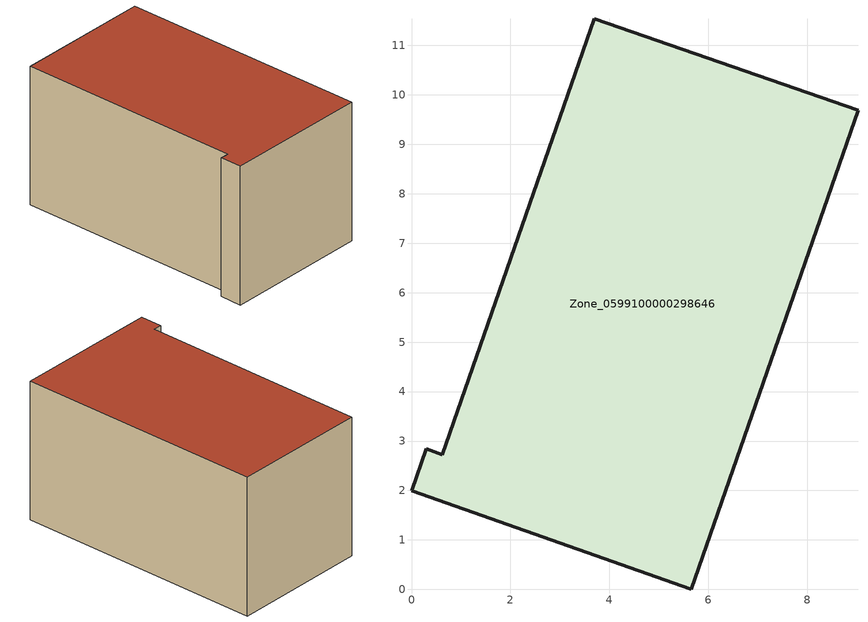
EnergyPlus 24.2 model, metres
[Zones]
Zone_0599100000298646
 floor ground (C_G): 5.66,0 0,1.99 0.3,2.84 0.62,2.72 3.7,11.54 9.03,9.69 z0
 wall outside (C_F): 0.62,2.72 0.3,2.84 0,1.99 5.66,0 9.03,9.69 3.7,11.54 0.62,2.72 z0:5.7
 roof outside (C_R): 9.03,9.69 3.7,11.54 0.62,2.72 0.3,2.84 0,1.99 5.66,0 z5.7
[BUILDING]
Pand.0599100000298646: North Axis=0; Terrain=City; Loads Convergence Tolerance Value=0.04; Temperature Convergence Tolerance Value=0.4; Solar Distribution=FullExterior; Maximum Number of Warmup Days=25; Minimum Number of Warmup Days=1
[Site:Location]
Rotterdam.The.Hague.AP_ZH_NLD Design_Conditions: Latitude=51.96; Longitude=4.45; Time Zone=1; Elevation=-4.5
[SITE:GROUNDTEMPERATURE:BUILDINGSURFACE]
18, 18, 18, 18, 18, 18, 18, 18, 18, 18, 18, 18
[MATERIAL] Thermal Absorptance=0.9; Solar Absorptance=0.7; Visible Absorptance=0.7
Name | Roughness | Thickness | Conductivity | Density | Specific Heat
G.TC.1992-2005 | MediumSmooth | 0.15 | 0.06 | 540 | 1210
F.TC.1992-2005 | Rough | 0.3 | 0.12 | 1920 | 840
R.TC.1992-2005 | MediumRough | 0.2 | 0.08 | 1500 | 1000
[CONSTRUCTION]
C_G: G.TC.1992-2005
C_F: F.TC.1992-2005
C_R: R.TC.1992-2005
[ZONE]
Zone_0599100000298646: Type=1; Multiplier=1; Ceiling Height=Autocalculate; Volume=Autocalculate; Floor Area=autocalculate; Part of Total Floor Area=Yes
[ZONEINFILTRATION:DESIGNFLOWRATE]
Infil_Zone_0599100000298646: Zone or ZoneList or Space or SpaceList=Zone_0599100000298646; Schedule=AlwaysOn; Design Flow Rate Calculation Method=Flow/Area; Flow Rate per Floor Area=0.0015; Constant Term Coefficient=1; Temperature Term Coefficient=0; Velocity Term Coefficient=0; Velocity Squared Term Coefficient=0
[HVACTEMPLATE:ZONE:IDEALLOADSAIRSYSTEM]
Zone_0599100000298646: Maximum Heating Supply Air Temperature=50; Minimum Cooling Supply Air Temperature=13; Maximum Heating Supply Air Humidity Ratio=0.0156; Minimum Cooling Supply Air Humidity Ratio=0.0077; Heating Limit=NoLimit; Cooling Limit=NoLimit; Dehumidification Control Type=ConstantSensibleHeatRatio; Cooling Sensible Heat Ratio=0.7; Dehumidification Setpoint=60; Humidification Control Type=None; Humidification Setpoint=30; Outdoor Air Method=None; Outdoor Air Flow Rate per Person=0.00944; Outdoor Air Flow Rate per Zone Floor Area=0; Outdoor Air Flow Rate per Zone=0; Demand Controlled Ventilation Type=None; Outdoor Air Economizer Type=NoEconomizer; Heat Recovery Type=None; Sensible Heat Recovery Effectiveness=0.7; Latent Heat Recovery Effectiveness=0.65
[ZONECONTROL:THERMOSTAT]
ThermostatControl_Zone_0599100000298646: Zone or ZoneList=Zone_0599100000298646; Control Type Schedule=DualSetpointControlType; Control 1=Thermostat_Zone_0599100000298646; Temperature Difference Between Cutout And Setpoint=0
[THERMOSTATSETPOINT:DUALSETPOINT]
Thermostat_Zone_0599100000298646: Heating Setpoint Temperature Schedule=HeatingSetpoint_Zone_0599100000298646; Cooling Setpoint Temperature Schedule=CoolingSetpoint_Zone_0599100000298646
[SCHEDULE:COMPACT]
HeatingSetpoint_Zone_0599100000298646: Through: 12/31, For: AllDays, Until: 24:00, 21
CoolingSetpoint_Zone_0599100000298646: Through: 12/31, For: AllDays, Until: 24:00, 24
DualSetpointControlType: Through: 12/31, For: AllDays, Until: 24:00, 4
AlwaysOn: Through: 12/31, For: AllDays, Until: 24:00, 1
